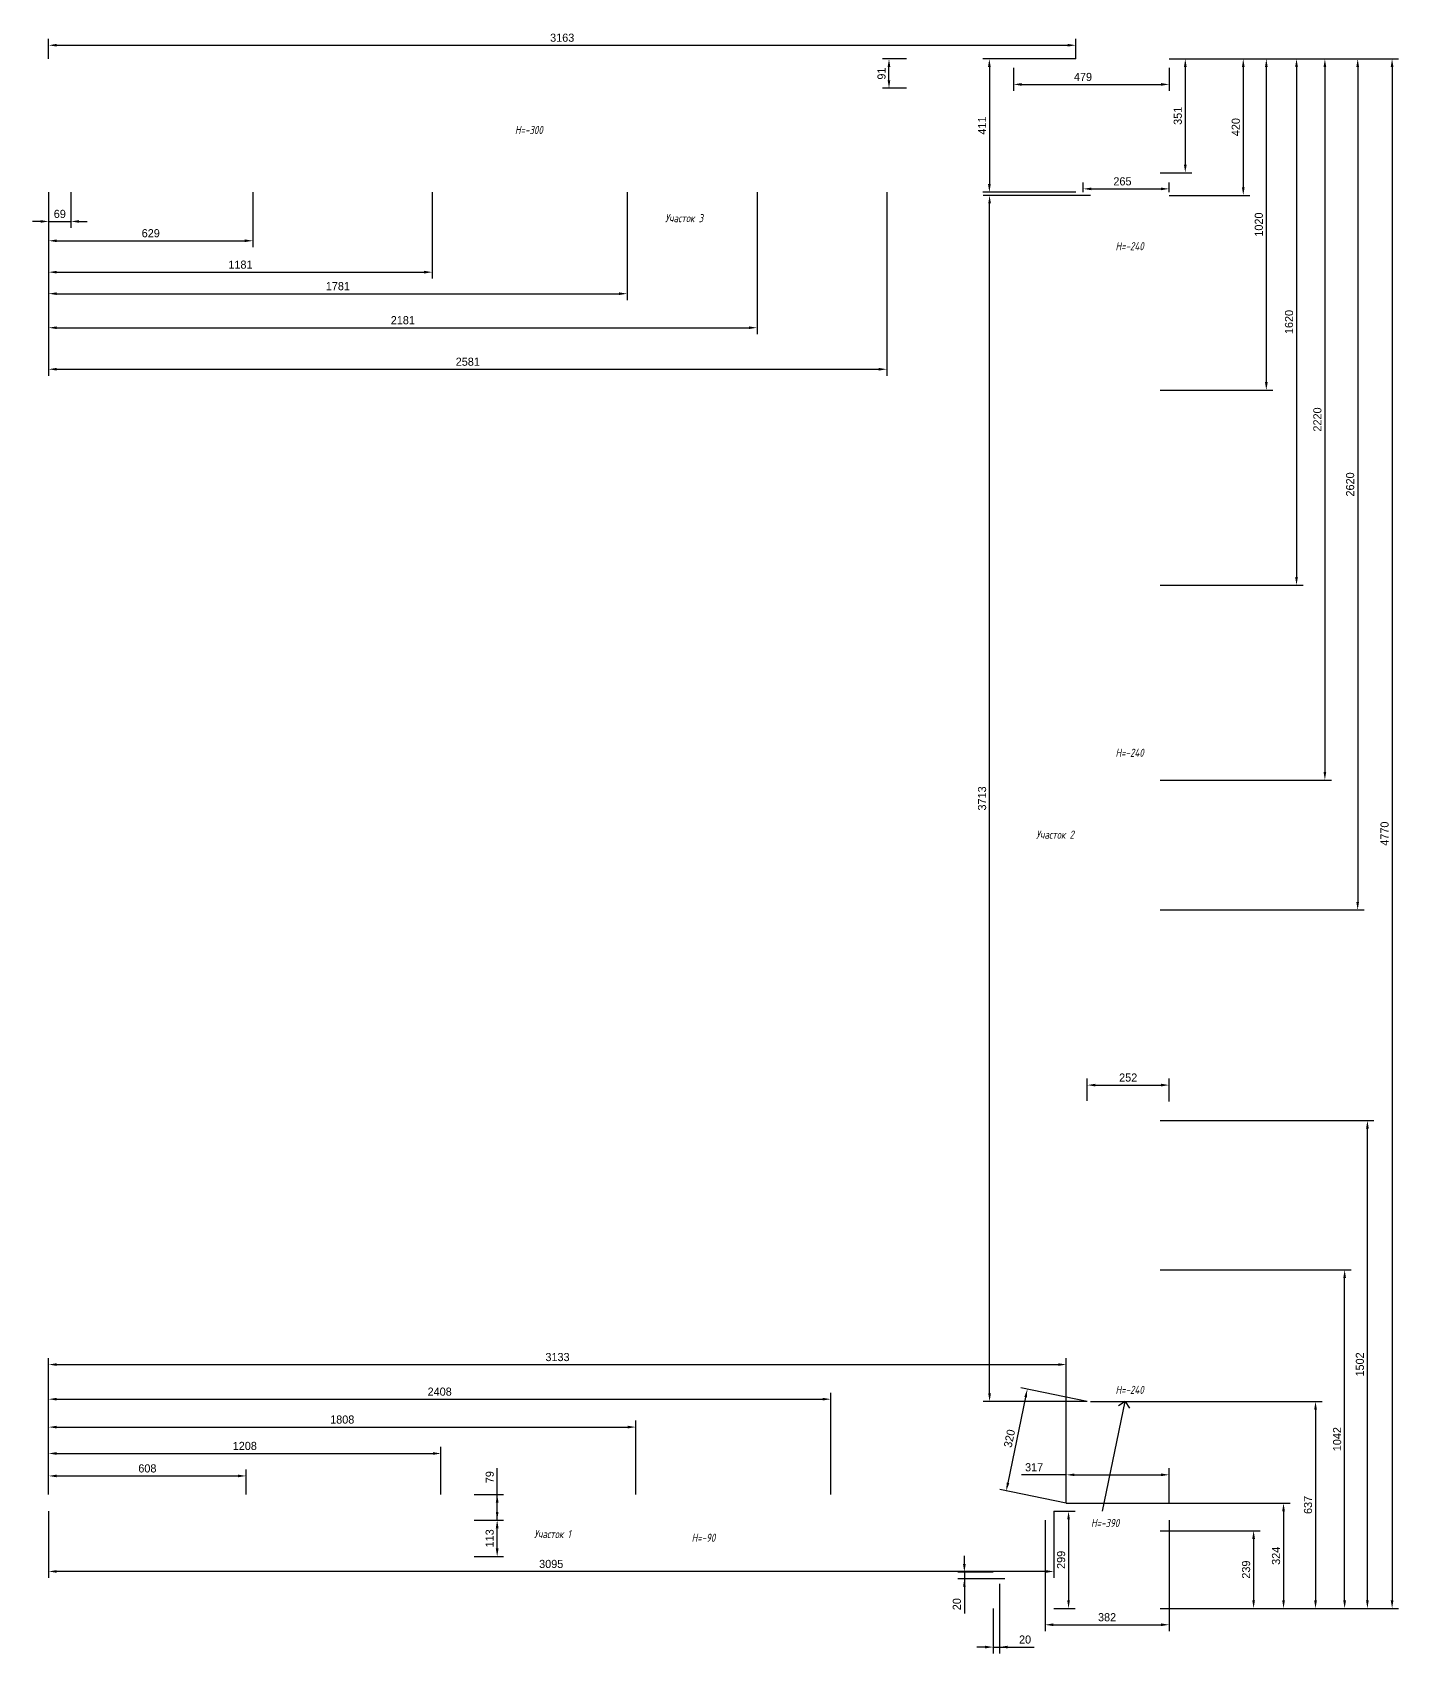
# Model space of a CAD drawing. Header units: millimetres. Extents: x -49629 to 4253, y -24660 to -10989.
# Drawn here: x -27865 to -23658, y -24660 to -19669 of the extents above; entities that cross this region are included whole.
import ezdxf
from ezdxf.enums import TextEntityAlignment as Align

# ---------------------------------------------------------------- set-up
doc = ezdxf.new("R2010")
doc.units = ezdxf.units.MM
doc.header["$PDMODE"] = 34
doc.header["$PDSIZE"] = 50
doc.layers.add('08 Размеры', color=7, linetype='Continuous')
doc.styles.get("Standard").update_dxf_attribs({"font": 'Ubuntu-R.ttf'})
doc.styles.add('ГОСТ-ISOCPEUR', font='isocpeui.ttf', dxfattribs={"width": 0.8})
doc.dimstyles.new('ISO-25', dxfattribs={"dimtxt": 2.5, "dimasz": 2.5, "dimexe": 1.25, "dimexo": 0.625, "dimtad": 1, "dimtxsty": 'Standard', "dimcen": 2.5, "dimadec": 0, "dimazin": 0, "dimtfac": 1, "dimtmove": 0, "dimatfit": 3, "dimfxl": 1, "dimarcsym": 0})

# ---------------------------------------------------------------- blocks, each defined once
blk = doc.blocks.new('*D524')
at = {"layer": '08 Размеры', "color": 0, "lineweight": -2}
for p, q in [((-26504.8, -24248.6), (-26413.8, -24248.6)), ((-26433.8, -24336.1), (-26433.8, -24273.6)), ((-26504.8, -24361.1), (-26413.8, -24361.1))]:
    blk.add_line(p, q, dxfattribs=at)
at = {"layer": '08 Размеры', "color": 0}
for points in [[(-26429.6, -24273.6), (-26437.9, -24273.6), (-26433.8, -24248.6)], [(-26437.9, -24336.1), (-26429.6, -24336.1), (-26433.8, -24361.1)]]:
    blk.add_solid(points, dxfattribs=at)
at = {"layer": 'Defpoints', "color": 0}
for p in [(-26504.8, -24248.6), (-26433.8, -24248.6), (-26504.8, -24361.1)]:
    blk.add_point(p, dxfattribs=at)
at = {"layer": '08 Размеры', "color": 0, "insert": (-26456.8, -24304.9), "char_height": 25, "attachment_point": 5, "rotation": 90}
blk.add_mtext('113', dxfattribs=at)
blk = doc.blocks.new('*D525')
at = {"layer": '08 Размеры', "color": 0, "lineweight": -2}
for p, q in [((-26433.8, -24248.6), (-26433.8, -24088.4)), ((-26504.8, -24169.6), (-26413.8, -24169.6)), ((-26433.8, -24223.6), (-26433.8, -24194.6)), ((-26504.8, -24248.6), (-26413.8, -24248.6))]:
    blk.add_line(p, q, dxfattribs=at)
at = {"layer": '08 Размеры', "color": 0}
for points in [[(-26429.6, -24194.6), (-26437.9, -24194.6), (-26433.8, -24169.6)], [(-26437.9, -24223.6), (-26429.6, -24223.6), (-26433.8, -24248.6)]]:
    blk.add_solid(points, dxfattribs=at)
at = {"layer": 'Defpoints', "color": 0}
for p in [(-26504.8, -24169.6), (-26433.8, -24169.6), (-26504.8, -24248.6)]:
    blk.add_point(p, dxfattribs=at)
at = {"layer": '08 Размеры', "color": 0, "insert": (-26456.6, -24116.5), "char_height": 25, "attachment_point": 5, "rotation": 90}
blk.add_mtext('79', dxfattribs=at)
blk = doc.blocks.new('*D526')
at = {"layer": '08 Размеры', "color": 0, "lineweight": -2}
for p, q in [((-27814.8, -24169.6), (-27814.8, -24092.8)), ((-27206.8, -24169.6), (-27206.8, -24092.8)), ((-27789.8, -24112.8), (-27231.8, -24112.8))]:
    blk.add_line(p, q, dxfattribs=at)
at = {"layer": '08 Размеры', "color": 0}
for points in [[(-27789.8, -24108.6), (-27789.8, -24116.9), (-27814.8, -24112.8)], [(-27231.8, -24116.9), (-27231.8, -24108.6), (-27206.8, -24112.8)]]:
    blk.add_solid(points, dxfattribs=at)
at = {"layer": 'Defpoints', "color": 0}
for p in [(-27206.8, -24112.8), (-27814.8, -24169.6), (-27206.8, -24169.6)]:
    blk.add_point(p, dxfattribs=at)
at = {"layer": '08 Размеры', "color": 0, "insert": (-27510.8, -24089.7), "char_height": 25, "attachment_point": 5}
blk.add_mtext('608', dxfattribs=at)
blk = doc.blocks.new('*D527')
at = {"layer": '08 Размеры', "color": 0, "lineweight": -2}
for p, q in [((-27814.8, -24169.6), (-27814.8, -24023.6)), ((-27789.8, -24043.6), (-26631.8, -24043.6)), ((-26606.8, -24169.6), (-26606.8, -24023.6))]:
    blk.add_line(p, q, dxfattribs=at)
at = {"layer": '08 Размеры', "color": 0}
for points in [[(-27789.8, -24039.4), (-27789.8, -24047.8), (-27814.8, -24043.6)], [(-26631.8, -24047.8), (-26631.8, -24039.4), (-26606.8, -24043.6)]]:
    blk.add_solid(points, dxfattribs=at)
at = {"layer": 'Defpoints', "color": 0}
for p in [(-26606.8, -24043.6), (-27814.8, -24169.6), (-26606.8, -24169.6)]:
    blk.add_point(p, dxfattribs=at)
at = {"layer": '08 Размеры', "color": 0, "insert": (-27210.8, -24020.5), "char_height": 25, "attachment_point": 5}
blk.add_mtext('1208', dxfattribs=at)
blk = doc.blocks.new('*D528')
at = {"layer": '08 Размеры', "color": 0, "lineweight": -2}
for p, q in [((-27814.8, -24169), (-27814.8, -23942.4)), ((-26006.8, -24169.6), (-26006.8, -23942.4)), ((-27789.8, -23962.4), (-26031.8, -23962.4))]:
    blk.add_line(p, q, dxfattribs=at)
at = {"layer": '08 Размеры', "color": 0}
for points in [[(-27789.8, -23958.2), (-27789.8, -23966.5), (-27814.8, -23962.4)], [(-26031.8, -23966.5), (-26031.8, -23958.2), (-26006.8, -23962.4)]]:
    blk.add_solid(points, dxfattribs=at)
at = {"layer": 'Defpoints', "color": 0}
for p in [(-26006.8, -23962.4), (-27814.8, -24169), (-26006.8, -24169.6)]:
    blk.add_point(p, dxfattribs=at)
at = {"layer": '08 Размеры', "color": 0, "insert": (-26910.8, -23939.3), "char_height": 25, "attachment_point": 5}
blk.add_mtext('1808', dxfattribs=at)
blk = doc.blocks.new('*D529')
at = {"layer": '08 Размеры', "color": 0, "lineweight": -2}
for p, q in [((-27814.8, -24169.6), (-27814.8, -23856.5)), ((-27789.8, -23876.5), (-25431.8, -23876.5)), ((-25406.8, -24169.6), (-25406.8, -23856.5))]:
    blk.add_line(p, q, dxfattribs=at)
at = {"layer": '08 Размеры', "color": 0}
for points in [[(-27789.8, -23872.3), (-27789.8, -23880.6), (-27814.8, -23876.5)], [(-25431.8, -23880.6), (-25431.8, -23872.3), (-25406.8, -23876.5)]]:
    blk.add_solid(points, dxfattribs=at)
at = {"layer": 'Defpoints', "color": 0}
for p in [(-25406.8, -23876.5), (-27814.8, -24169.6), (-25406.8, -24169.6)]:
    blk.add_point(p, dxfattribs=at)
at = {"layer": '08 Размеры', "color": 0, "insert": (-26610.8, -23853.4), "char_height": 25, "attachment_point": 5}
blk.add_mtext('2408', dxfattribs=at)
blk = doc.blocks.new('*D530')
at = {"layer": '08 Размеры', "color": 0, "lineweight": -2}
for p, q in [((-24746.8, -24248.6), (-24746.8, -24590.9)), ((-24364.8, -24248.6), (-24364.8, -24590.9)), ((-24721.8, -24570.9), (-24389.8, -24570.9))]:
    blk.add_line(p, q, dxfattribs=at)
at = {"layer": '08 Размеры', "color": 0}
for points in [[(-24721.8, -24566.7), (-24721.8, -24575), (-24746.8, -24570.9)], [(-24389.8, -24575), (-24389.8, -24566.7), (-24364.8, -24570.9)]]:
    blk.add_solid(points, dxfattribs=at)
at = {"layer": 'Defpoints', "color": 0}
for p in [(-24746.8, -24248.6), (-24364.8, -24248.6), (-24364.8, -24570.9)]:
    blk.add_point(p, dxfattribs=at)
at = {"layer": '08 Размеры', "color": 0, "insert": (-24555.8, -24547.8), "char_height": 25, "attachment_point": 5}
blk.add_mtext('382', dxfattribs=at)
blk = doc.blocks.new('*D531')
at = {"layer": '08 Размеры', "color": 0, "lineweight": -2}
for p, q in [((-24392.8, -24281.6), (-24084.6, -24281.6)), ((-24104.6, -24306.6), (-24104.6, -24495.5)), ((-24392.8, -24520.5), (-24084.6, -24520.5))]:
    blk.add_line(p, q, dxfattribs=at)
at = {"layer": '08 Размеры', "color": 0}
for points in [[(-24100.4, -24306.6), (-24108.8, -24306.6), (-24104.6, -24281.6)], [(-24108.8, -24495.5), (-24100.4, -24495.5), (-24104.6, -24520.5)]]:
    blk.add_solid(points, dxfattribs=at)
at = {"layer": 'Defpoints', "color": 0}
for p in [(-24392.8, -24281.6), (-24392.8, -24520.5), (-24104.6, -24520.5)]:
    blk.add_point(p, dxfattribs=at)
at = {"layer": '08 Размеры', "color": 0, "insert": (-24127.7, -24401.1), "char_height": 25, "attachment_point": 5, "rotation": 90}
blk.add_mtext('239', dxfattribs=at)
blk = doc.blocks.new('*D532')
at = {"layer": '08 Размеры', "color": 0, "lineweight": -2}
for p, q in [((-24681.3, -24196.6), (-23992.5, -24196.6)), ((-24012.5, -24221.6), (-24012.5, -24495.5)), ((-24364.8, -24520.5), (-23992.5, -24520.5))]:
    blk.add_line(p, q, dxfattribs=at)
at = {"layer": '08 Размеры', "color": 0}
for points in [[(-24008.3, -24221.6), (-24016.6, -24221.6), (-24012.5, -24196.6)], [(-24016.6, -24495.5), (-24008.3, -24495.5), (-24012.5, -24520.5)]]:
    blk.add_solid(points, dxfattribs=at)
at = {"layer": 'Defpoints', "color": 0}
for p in [(-24681.3, -24196.6), (-24364.8, -24520.5), (-24012.5, -24520.5)]:
    blk.add_point(p, dxfattribs=at)
at = {"layer": '08 Размеры', "color": 0, "insert": (-24035.5, -24358.6), "char_height": 25, "attachment_point": 5, "rotation": 90}
blk.add_mtext('324', dxfattribs=at)
blk = doc.blocks.new('*D533')
at = {"layer": '08 Размеры', "color": 0, "lineweight": -2}
for p, q in [((-24681.3, -24196.6), (-24681.3, -24089.3)), ((-24364.8, -24196.6), (-24364.8, -24089.3)), ((-24681.3, -24109.3), (-24818.9, -24109.3)), ((-24656.3, -24109.3), (-24389.8, -24109.3))]:
    blk.add_line(p, q, dxfattribs=at)
at = {"layer": '08 Размеры', "color": 0}
for points in [[(-24656.3, -24105.1), (-24656.3, -24113.4), (-24681.3, -24109.3)], [(-24389.8, -24113.4), (-24389.8, -24105.1), (-24364.8, -24109.3)]]:
    blk.add_solid(points, dxfattribs=at)
at = {"layer": 'Defpoints', "color": 0}
for p in [(-24364.8, -24109.3), (-24681.3, -24196.6), (-24364.8, -24196.6)]:
    blk.add_point(p, dxfattribs=at)
at = {"layer": '08 Размеры', "color": 0, "insert": (-24780.5, -24086.2), "char_height": 25, "attachment_point": 5}
blk.add_mtext('317', dxfattribs=at)
blk = doc.blocks.new('*D534')
at = {"layer": '08 Размеры', "color": 0, "lineweight": -2}
for p, q in [((-24607.3, -23883.7), (-23894, -23883.7)), ((-23914, -23908.7), (-23914, -24495.5)), ((-24364.8, -24520.5), (-23894, -24520.5))]:
    blk.add_line(p, q, dxfattribs=at)
at = {"layer": '08 Размеры', "color": 0}
for points in [[(-23909.8, -23908.7), (-23918.1, -23908.7), (-23914, -23883.7)], [(-23918.1, -24495.5), (-23909.8, -24495.5), (-23914, -24520.5)]]:
    blk.add_solid(points, dxfattribs=at)
at = {"layer": 'Defpoints', "color": 0}
for p in [(-24607.3, -23883.7), (-24364.8, -24520.5), (-23914, -24520.5)]:
    blk.add_point(p, dxfattribs=at)
at = {"layer": '08 Размеры', "color": 0, "insert": (-23937, -24202.1), "char_height": 25, "attachment_point": 5, "rotation": 90}
blk.add_mtext('637', dxfattribs=at)
blk = doc.blocks.new('*D537')
at = {"layer": '08 Размеры', "color": 0, "lineweight": -2}
for p, q in [((-24392.8, -23478.5), (-23804.3, -23478.5)), ((-23824.3, -24495.5), (-23824.3, -23503.5)), ((-24364.8, -24520.5), (-23804.3, -24520.5))]:
    blk.add_line(p, q, dxfattribs=at)
at = {"layer": '08 Размеры', "color": 0}
for points in [[(-23820.2, -23503.5), (-23828.5, -23503.5), (-23824.3, -23478.5)], [(-23828.5, -24495.5), (-23820.2, -24495.5), (-23824.3, -24520.5)]]:
    blk.add_solid(points, dxfattribs=at)
at = {"layer": 'Defpoints', "color": 0}
for p in [(-24392.8, -23478.5), (-23824.3, -23478.5), (-24364.8, -24520.5)]:
    blk.add_point(p, dxfattribs=at)
at = {"layer": '08 Размеры', "color": 0, "insert": (-23847.4, -23999.5), "char_height": 25, "attachment_point": 5, "rotation": 90}
blk.add_mtext('1042', dxfattribs=at)
blk = doc.blocks.new('*D538')
at = {"layer": '08 Размеры', "color": 0, "lineweight": -2}
for p, q in [((-24392.8, -23018.5), (-23734.2, -23018.5)), ((-23754.2, -24495.5), (-23754.2, -23043.5)), ((-24364.1, -24520.5), (-23734.2, -24520.5))]:
    blk.add_line(p, q, dxfattribs=at)
at = {"layer": '08 Размеры', "color": 0}
for points in [[(-23750.1, -23043.5), (-23758.4, -23043.5), (-23754.2, -23018.5)], [(-23758.4, -24495.5), (-23750.1, -24495.5), (-23754.2, -24520.5)]]:
    blk.add_solid(points, dxfattribs=at)
at = {"layer": 'Defpoints', "color": 0}
for p in [(-24392.8, -23018.5), (-23754.2, -23018.5), (-24364.1, -24520.5)]:
    blk.add_point(p, dxfattribs=at)
at = {"layer": '08 Размеры', "color": 0, "insert": (-23777.3, -23769.5), "char_height": 25, "attachment_point": 5, "rotation": 90}
blk.add_mtext('1502', dxfattribs=at)
blk = doc.blocks.new('*D539')
at = {"layer": '08 Размеры', "color": 0, "lineweight": -2}
for p, q in [((-24616.8, -22958.5), (-24616.8, -22889.6)), ((-24364.8, -22960.1), (-24364.8, -22889.6)), ((-24591.8, -22909.6), (-24389.8, -22909.6))]:
    blk.add_line(p, q, dxfattribs=at)
at = {"layer": '08 Размеры', "color": 0}
for points in [[(-24591.8, -22905.4), (-24591.8, -22913.7), (-24616.8, -22909.6)], [(-24389.8, -22913.7), (-24389.8, -22905.4), (-24364.8, -22909.6)]]:
    blk.add_solid(points, dxfattribs=at)
at = {"layer": 'Defpoints', "color": 0}
for p in [(-24364.8, -22909.6), (-24616.8, -22958.5), (-24364.8, -22960.1)]:
    blk.add_point(p, dxfattribs=at)
at = {"layer": '08 Размеры', "color": 0, "insert": (-24490.8, -22886.5), "char_height": 25, "attachment_point": 5}
blk.add_mtext('252', dxfattribs=at)
blk = doc.blocks.new('*D540')
at = {"layer": '08 Размеры', "color": 0, "lineweight": -2}
for p, q in [((-24364.8, -19750.5), (-24116.5, -19750.5)), ((-24136.5, -19775.5), (-24136.5, -20145.5)), ((-24364.8, -20170.5), (-24116.5, -20170.5))]:
    blk.add_line(p, q, dxfattribs=at)
at = {"layer": '08 Размеры', "color": 0}
for points in [[(-24132.3, -19775.5), (-24140.6, -19775.5), (-24136.5, -19750.5)], [(-24140.6, -20145.5), (-24132.3, -20145.5), (-24136.5, -20170.5)]]:
    blk.add_solid(points, dxfattribs=at)
at = {"layer": 'Defpoints', "color": 0}
for p in [(-24364.8, -19750.5), (-24364.8, -20170.5), (-24136.5, -20170.5)]:
    blk.add_point(p, dxfattribs=at)
at = {"layer": '08 Размеры', "color": 0, "insert": (-24159.5, -19960.5), "char_height": 25, "attachment_point": 5, "rotation": 90}
blk.add_mtext('420', dxfattribs=at)
blk = doc.blocks.new('*D541')
at = {"layer": '08 Размеры', "color": 0, "lineweight": -2}
for p, q in [((-24364.8, -19750.5), (-24045.5, -19750.5)), ((-24065.5, -19775.5), (-24065.5, -20745.5)), ((-24392.8, -20770.5), (-24045.5, -20770.5))]:
    blk.add_line(p, q, dxfattribs=at)
at = {"layer": '08 Размеры', "color": 0}
for points in [[(-24061.3, -19775.5), (-24069.6, -19775.5), (-24065.5, -19750.5)], [(-24069.6, -20745.5), (-24061.3, -20745.5), (-24065.5, -20770.5)]]:
    blk.add_solid(points, dxfattribs=at)
at = {"layer": 'Defpoints', "color": 0}
for p in [(-24364.8, -19750.5), (-24392.8, -20770.5), (-24065.5, -20770.5)]:
    blk.add_point(p, dxfattribs=at)
at = {"layer": '08 Размеры', "color": 0, "insert": (-24088.5, -20260.5), "char_height": 25, "attachment_point": 5, "rotation": 90}
blk.add_mtext('1020', dxfattribs=at)
blk = doc.blocks.new('*D542')
at = {"layer": '08 Размеры', "color": 0, "lineweight": -2}
for p, q in [((-24364.1, -19750.5), (-23952.5, -19750.5)), ((-23972.5, -19775.5), (-23972.5, -21345.5)), ((-24392.8, -21370.5), (-23952.5, -21370.5))]:
    blk.add_line(p, q, dxfattribs=at)
at = {"layer": '08 Размеры', "color": 0}
for points in [[(-23968.3, -19775.5), (-23976.6, -19775.5), (-23972.5, -19750.5)], [(-23976.6, -21345.5), (-23968.3, -21345.5), (-23972.5, -21370.5)]]:
    blk.add_solid(points, dxfattribs=at)
at = {"layer": 'Defpoints', "color": 0}
for p in [(-24364.1, -19750.5), (-24392.8, -21370.5), (-23972.5, -21370.5)]:
    blk.add_point(p, dxfattribs=at)
at = {"layer": '08 Размеры', "color": 0, "insert": (-23995.5, -20560.5), "char_height": 25, "attachment_point": 5, "rotation": 90}
blk.add_mtext('1620', dxfattribs=at)
blk = doc.blocks.new('*D543')
at = {"layer": '08 Размеры', "color": 0, "lineweight": -2}
for p, q in [((-24363.5, -19750.5), (-23865.2, -19750.5)), ((-23885.2, -19775.5), (-23885.2, -21945.5)), ((-24392.8, -21970.5), (-23865.2, -21970.5))]:
    blk.add_line(p, q, dxfattribs=at)
at = {"layer": '08 Размеры', "color": 0}
for points in [[(-23881, -19775.5), (-23889.3, -19775.5), (-23885.2, -19750.5)], [(-23889.3, -21945.5), (-23881, -21945.5), (-23885.2, -21970.5)]]:
    blk.add_solid(points, dxfattribs=at)
at = {"layer": 'Defpoints', "color": 0}
for p in [(-24363.5, -19750.5), (-24392.8, -21970.5), (-23885.2, -21970.5)]:
    blk.add_point(p, dxfattribs=at)
at = {"layer": '08 Размеры', "color": 0, "insert": (-23908.2, -20860.5), "char_height": 25, "attachment_point": 5, "rotation": 90}
blk.add_mtext('2220', dxfattribs=at)
blk = doc.blocks.new('*D544')
at = {"layer": '08 Размеры', "color": 0, "lineweight": -2}
for p, q in [((-24364.8, -19750.5), (-23764.2, -19750.5)), ((-23784.2, -19775.5), (-23784.2, -22345.5)), ((-24392.8, -22370.5), (-23764.2, -22370.5))]:
    blk.add_line(p, q, dxfattribs=at)
at = {"layer": '08 Размеры', "color": 0}
for points in [[(-23780, -19775.5), (-23788.4, -19775.5), (-23784.2, -19750.5)], [(-23788.4, -22345.5), (-23780, -22345.5), (-23784.2, -22370.5)]]:
    blk.add_solid(points, dxfattribs=at)
at = {"layer": 'Defpoints', "color": 0}
for p in [(-24364.8, -19750.5), (-24392.8, -22370.5), (-23784.2, -22370.5)]:
    blk.add_point(p, dxfattribs=at)
at = {"layer": '08 Размеры', "color": 0, "insert": (-23807.3, -21060.5), "char_height": 25, "attachment_point": 5, "rotation": 90}
blk.add_mtext('2620', dxfattribs=at)
blk = doc.blocks.new('*D545')
at = {"layer": '08 Размеры', "color": 0, "lineweight": -2}
for p, q in [((-24363.5, -19750.5), (-24295, -19750.5)), ((-24315, -19775.5), (-24315, -20076)), ((-24392.8, -20101), (-24295, -20101))]:
    blk.add_line(p, q, dxfattribs=at)
at = {"layer": '08 Размеры', "color": 0}
for points in [[(-24310.8, -19775.5), (-24319.1, -19775.5), (-24315, -19750.5)], [(-24319.1, -20076), (-24310.8, -20076), (-24315, -20101)]]:
    blk.add_solid(points, dxfattribs=at)
at = {"layer": 'Defpoints', "color": 0}
for p in [(-24363.5, -19750.5), (-24392.8, -20101), (-24315, -20101)]:
    blk.add_point(p, dxfattribs=at)
at = {"layer": '08 Размеры', "color": 0, "insert": (-24338, -19925.7), "char_height": 25, "attachment_point": 5, "rotation": 90}
blk.add_mtext('351', dxfattribs=at)
blk = doc.blocks.new('*D546')
at = {"layer": '08 Размеры', "color": 0, "lineweight": -2}
for p, q in [((-24629.3, -20161), (-24629.3, -20130.6)), ((-24604.3, -20150.6), (-24389.8, -20150.6)), ((-24364.8, -20161), (-24364.8, -20130.6))]:
    blk.add_line(p, q, dxfattribs=at)
at = {"layer": '08 Размеры', "color": 0}
for points in [[(-24604.3, -20146.5), (-24604.3, -20154.8), (-24629.3, -20150.6)], [(-24389.8, -20154.8), (-24389.8, -20146.5), (-24364.8, -20150.6)]]:
    blk.add_solid(points, dxfattribs=at)
at = {"layer": 'Defpoints', "color": 0}
for p in [(-24629.3, -20161), (-24364.8, -20150.6), (-24364.8, -20161)]:
    blk.add_point(p, dxfattribs=at)
at = {"layer": '08 Размеры', "color": 0, "insert": (-24508.5, -20127.6), "char_height": 25, "attachment_point": 5}
blk.add_mtext('265', dxfattribs=at)
blk = doc.blocks.new('*D547')
at = {"layer": '08 Размеры', "color": 0, "lineweight": -2}
for p, q in [((-24652.3, -19750.5), (-24938.2, -19750.5)), ((-24918.2, -19775.5), (-24918.2, -20136)), ((-24652.3, -20161), (-24938.2, -20161))]:
    blk.add_line(p, q, dxfattribs=at)
at = {"layer": '08 Размеры', "color": 0}
for points in [[(-24914, -19775.5), (-24922.4, -19775.5), (-24918.2, -19750.5)], [(-24922.4, -20136), (-24914, -20136), (-24918.2, -20161)]]:
    blk.add_solid(points, dxfattribs=at)
at = {"layer": 'Defpoints', "color": 0}
for p in [(-24652.3, -19750.5), (-24918.2, -20161), (-24652.3, -20161)]:
    blk.add_point(p, dxfattribs=at)
at = {"layer": '08 Размеры', "color": 0, "insert": (-24940.7, -19955.7), "char_height": 25, "attachment_point": 5, "rotation": 90}
blk.add_mtext('411', dxfattribs=at)
blk = doc.blocks.new('*D548')
at = {"layer": '08 Размеры', "color": 0, "lineweight": -2}
for p, q in [((-27814.8, -20161), (-27814.8, -20270.9)), ((-27746, -20161), (-27746, -20270.9)), ((-27839.8, -20250.9), (-27864.8, -20250.9)), ((-27814.8, -20250.9), (-27746, -20250.9)), ((-27721, -20250.9), (-27696, -20250.9))]:
    blk.add_line(p, q, dxfattribs=at)
at = {"layer": '08 Размеры', "color": 0}
for points in [[(-27839.8, -20255.1), (-27839.8, -20246.7), (-27814.8, -20250.9)], [(-27721, -20246.7), (-27721, -20255.1), (-27746, -20250.9)]]:
    blk.add_solid(points, dxfattribs=at)
at = {"layer": 'Defpoints', "color": 0}
for p in [(-27814.8, -20161), (-27746, -20161), (-27746, -20250.9)]:
    blk.add_point(p, dxfattribs=at)
at = {"layer": '08 Размеры', "color": 0, "insert": (-27780.4, -20227.8), "char_height": 25, "attachment_point": 5}
blk.add_mtext('69', dxfattribs=at)
blk = doc.blocks.new('*D549')
at = {"layer": '08 Размеры', "color": 0, "lineweight": -2}
for p, q in [((-27814.8, -20161), (-27814.8, -20330.4)), ((-27186, -20161), (-27186, -20330.4)), ((-27789.8, -20310.4), (-27211, -20310.4))]:
    blk.add_line(p, q, dxfattribs=at)
at = {"layer": '08 Размеры', "color": 0}
for points in [[(-27789.8, -20306.2), (-27789.8, -20314.5), (-27814.8, -20310.4)], [(-27211, -20314.5), (-27211, -20306.2), (-27186, -20310.4)]]:
    blk.add_solid(points, dxfattribs=at)
at = {"layer": 'Defpoints', "color": 0}
for p in [(-27814.8, -20161), (-27186, -20161), (-27186, -20310.4)]:
    blk.add_point(p, dxfattribs=at)
at = {"layer": '08 Размеры', "color": 0, "insert": (-27500.4, -20287.3), "char_height": 25, "attachment_point": 5}
blk.add_mtext('629', dxfattribs=at)
blk = doc.blocks.new('*D550')
at = {"layer": '08 Размеры', "color": 0, "lineweight": -2}
for p, q in [((-27814.8, -20161.6), (-27814.8, -20427)), ((-26633.6, -20161), (-26633.6, -20427)), ((-27789.8, -20407), (-26658.6, -20407))]:
    blk.add_line(p, q, dxfattribs=at)
at = {"layer": '08 Размеры', "color": 0}
for points in [[(-27789.8, -20402.9), (-27789.8, -20411.2), (-27814.8, -20407)], [(-26658.6, -20411.2), (-26658.6, -20402.9), (-26633.6, -20407)]]:
    blk.add_solid(points, dxfattribs=at)
at = {"layer": 'Defpoints', "color": 0}
for p in [(-27814.8, -20161.6), (-26633.6, -20161), (-26633.6, -20407)]:
    blk.add_point(p, dxfattribs=at)
at = {"layer": '08 Размеры', "color": 0, "insert": (-27224.2, -20384), "char_height": 25, "attachment_point": 5}
blk.add_mtext('1181', dxfattribs=at)
blk = doc.blocks.new('*D551')
at = {"layer": '08 Размеры', "color": 0, "lineweight": -2}
for p, q in [((-26033.6, -20161), (-26033.6, -20493.3)), ((-27814.8, -20162.2), (-27814.8, -20493.3)), ((-27789.8, -20473.3), (-26058.6, -20473.3))]:
    blk.add_line(p, q, dxfattribs=at)
at = {"layer": '08 Размеры', "color": 0}
for points in [[(-27789.8, -20469.1), (-27789.8, -20477.4), (-27814.8, -20473.3)], [(-26058.6, -20477.4), (-26058.6, -20469.1), (-26033.6, -20473.3)]]:
    blk.add_solid(points, dxfattribs=at)
at = {"layer": 'Defpoints', "color": 0}
for p in [(-26033.6, -20161), (-27814.8, -20162.2), (-26033.6, -20473.3)]:
    blk.add_point(p, dxfattribs=at)
at = {"layer": '08 Размеры', "color": 0, "insert": (-26924.2, -20450.2), "char_height": 25, "attachment_point": 5}
blk.add_mtext('1781', dxfattribs=at)
blk = doc.blocks.new('*D552')
at = {"layer": '08 Размеры', "color": 0, "lineweight": -2}
for p, q in [((-27814.8, -20161), (-27814.8, -20598)), ((-25633.6, -20161), (-25633.6, -20598)), ((-27789.8, -20578), (-25658.6, -20578))]:
    blk.add_line(p, q, dxfattribs=at)
at = {"layer": '08 Размеры', "color": 0}
for points in [[(-27789.8, -20573.9), (-27789.8, -20582.2), (-27814.8, -20578)], [(-25658.6, -20582.2), (-25658.6, -20573.9), (-25633.6, -20578)]]:
    blk.add_solid(points, dxfattribs=at)
at = {"layer": 'Defpoints', "color": 0}
for p in [(-27814.8, -20161), (-25633.6, -20161), (-25633.6, -20578)]:
    blk.add_point(p, dxfattribs=at)
at = {"layer": '08 Размеры', "color": 0, "insert": (-26724.2, -20555), "char_height": 25, "attachment_point": 5}
blk.add_mtext('2181', dxfattribs=at)
blk = doc.blocks.new('*D553')
at = {"layer": '08 Размеры', "color": 0, "lineweight": -2}
for p, q in [((-27814.8, -20161), (-27814.8, -20725.9)), ((-25233.6, -20161), (-25233.6, -20725.9)), ((-27789.8, -20705.9), (-25258.6, -20705.9))]:
    blk.add_line(p, q, dxfattribs=at)
at = {"layer": '08 Размеры', "color": 0}
for points in [[(-27789.8, -20701.7), (-27789.8, -20710), (-27814.8, -20705.9)], [(-25258.6, -20710), (-25258.6, -20701.7), (-25233.6, -20705.9)]]:
    blk.add_solid(points, dxfattribs=at)
at = {"layer": 'Defpoints', "color": 0}
for p in [(-27814.8, -20161), (-25233.6, -20161), (-25233.6, -20705.9)]:
    blk.add_point(p, dxfattribs=at)
at = {"layer": '08 Размеры', "color": 0, "insert": (-26524.2, -20682.8), "char_height": 25, "attachment_point": 5}
blk.add_mtext('2581', dxfattribs=at)
blk = doc.blocks.new('*D555')
at = {"layer": '08 Размеры', "color": 0, "lineweight": -2}
for p, q in [((-27814.8, -24169.6), (-27814.8, -23749.9)), ((-24681.3, -24196.6), (-24681.3, -23749.9)), ((-27789.8, -23769.9), (-24706.3, -23769.9))]:
    blk.add_line(p, q, dxfattribs=at)
at = {"layer": '08 Размеры', "color": 0}
for points in [[(-27789.8, -23765.8), (-27789.8, -23774.1), (-27814.8, -23769.9)], [(-24706.3, -23774.1), (-24706.3, -23765.8), (-24681.3, -23769.9)]]:
    blk.add_solid(points, dxfattribs=at)
at = {"layer": 'Defpoints', "color": 0}
for p in [(-24681.3, -23769.9), (-27814.8, -24169.6), (-24681.3, -24196.6)]:
    blk.add_point(p, dxfattribs=at)
at = {"layer": '08 Размеры', "color": 0, "insert": (-26248, -23746.9), "char_height": 25, "attachment_point": 5}
blk.add_mtext('3133', dxfattribs=at)
blk = doc.blocks.new('*D556')
at = {"layer": '08 Размеры', "color": 0, "lineweight": -2}
for p, q in [((-27814.8, -24221.6), (-27814.8, -24426.8)), ((-24719.8, -24221.6), (-24719.8, -24426.8)), ((-24744.8, -24406.8), (-27789.8, -24406.8))]:
    blk.add_line(p, q, dxfattribs=at)
at = {"layer": '08 Размеры', "color": 0}
for points in [[(-27789.8, -24402.7), (-27789.8, -24411), (-27814.8, -24406.8)], [(-24744.8, -24411), (-24744.8, -24402.7), (-24719.8, -24406.8)]]:
    blk.add_solid(points, dxfattribs=at)
at = {"layer": 'Defpoints', "color": 0}
for p in [(-27814.8, -24221.6), (-24719.8, -24221.6), (-27814.8, -24406.8)]:
    blk.add_point(p, dxfattribs=at)
at = {"layer": '08 Размеры', "color": 0, "insert": (-26267.3, -24383.8), "char_height": 25, "attachment_point": 5}
blk.add_mtext('3095', dxfattribs=at)
blk = doc.blocks.new('*D557')
at = {"layer": '08 Размеры', "color": 0, "lineweight": -2}
for p, q in [((-24719.8, -24221.6), (-24654.5, -24221.6)), ((-24674.5, -24246.6), (-24674.5, -24495.5)), ((-24719.8, -24520.5), (-24654.5, -24520.5))]:
    blk.add_line(p, q, dxfattribs=at)
at = {"layer": '08 Размеры', "color": 0}
for points in [[(-24670.3, -24246.6), (-24678.6, -24246.6), (-24674.5, -24221.6)], [(-24678.6, -24495.5), (-24670.3, -24495.5), (-24674.5, -24520.5)]]:
    blk.add_solid(points, dxfattribs=at)
at = {"layer": 'Defpoints', "color": 0}
for p in [(-24719.8, -24221.6), (-24719.8, -24520.5), (-24674.5, -24520.5)]:
    blk.add_point(p, dxfattribs=at)
at = {"layer": '08 Размеры', "color": 0, "insert": (-24697.3, -24371.1), "char_height": 25, "attachment_point": 5, "rotation": 90}
blk.add_mtext('299', dxfattribs=at)
blk = doc.blocks.new('*D558')
at = {"layer": '08 Размеры', "color": 0, "lineweight": -2}
for p, q in [((-24363.5, -19750.5), (-23658.2, -19750.5)), ((-23678.2, -19775.5), (-23678.2, -24495.5)), ((-24364.1, -24520.5), (-23658.2, -24520.5))]:
    blk.add_line(p, q, dxfattribs=at)
at = {"layer": '08 Размеры', "color": 0}
for points in [[(-23674.1, -19775.5), (-23682.4, -19775.5), (-23678.2, -19750.5)], [(-23682.4, -24495.5), (-23674.1, -24495.5), (-23678.2, -24520.5)]]:
    blk.add_solid(points, dxfattribs=at)
at = {"layer": 'Defpoints', "color": 0}
for p in [(-24363.5, -19750.5), (-24364.1, -24520.5), (-23678.2, -24520.5)]:
    blk.add_point(p, dxfattribs=at)
at = {"layer": '08 Размеры', "color": 0, "insert": (-23701.3, -22135.5), "char_height": 25, "attachment_point": 5, "rotation": 90}
blk.add_mtext('4770', dxfattribs=at)
blk = doc.blocks.new('*D559')
at = {"layer": '08 Размеры', "color": 0, "lineweight": -2}
for p, q in [((-24616.8, -23883.7), (-24821.1, -23841.5)), ((-24806.5, -23870.1), (-24861, -24134)), ((-24681.3, -24196.6), (-24885.6, -24154.5))]:
    blk.add_line(p, q, dxfattribs=at)
at = {"layer": '08 Размеры', "color": 0}
for points in [[(-24802.5, -23870.9), (-24810.6, -23869.2), (-24801.5, -23845.6)], [(-24865.1, -24133.2), (-24856.9, -24134.9), (-24866, -24158.5)]]:
    blk.add_solid(points, dxfattribs=at)
at = {"layer": 'Defpoints', "color": 0}
for p in [(-24616.8, -23883.7), (-24866, -24158.5), (-24681.3, -24196.6)]:
    blk.add_point(p, dxfattribs=at)
at = {"layer": '08 Размеры', "color": 0, "insert": (-24856.3, -23997.4), "char_height": 25, "attachment_point": 5, "rotation": 78.3466}
blk.add_mtext('320', dxfattribs=at)
blk = doc.blocks.new('*D560')
at = {"layer": '08 Размеры', "color": 0, "lineweight": -2}
for p, q in [((-24607.3, -20170.5), (-24937.6, -20170.5)), ((-24917.6, -23858.7), (-24917.6, -20195.5)), ((-24616.8, -23883.7), (-24937.6, -23883.7))]:
    blk.add_line(p, q, dxfattribs=at)
at = {"layer": '08 Размеры', "color": 0}
for points in [[(-24913.4, -20195.5), (-24921.7, -20195.5), (-24917.6, -20170.5)], [(-24921.7, -23858.7), (-24913.4, -23858.7), (-24917.6, -23883.7)]]:
    blk.add_solid(points, dxfattribs=at)
at = {"layer": 'Defpoints', "color": 0}
for p in [(-24917.6, -20170.5), (-24607.3, -20170.5), (-24616.8, -23883.7)]:
    blk.add_point(p, dxfattribs=at)
at = {"layer": '08 Размеры', "color": 0, "insert": (-24940.6, -22027.1), "char_height": 25, "attachment_point": 5, "rotation": 90}
blk.add_mtext('3713', dxfattribs=at)
blk = doc.blocks.new('*D561')
at = {"layer": '08 Размеры', "color": 0, "lineweight": -2}
for p, q in [((-27814.8, -19750.5), (-27814.8, -19688.5)), ((-27789.8, -19708.5), (-24677.3, -19708.5)), ((-24652.3, -19750.5), (-24652.3, -19688.5))]:
    blk.add_line(p, q, dxfattribs=at)
at = {"layer": '08 Размеры', "color": 0}
for points in [[(-27789.8, -19704.3), (-27789.8, -19712.6), (-27814.8, -19708.5)], [(-24677.3, -19712.6), (-24677.3, -19704.3), (-24652.3, -19708.5)]]:
    blk.add_solid(points, dxfattribs=at)
at = {"layer": 'Defpoints', "color": 0}
for p in [(-24652.3, -19708.5), (-27814.8, -19750.5), (-24652.3, -19750.5)]:
    blk.add_point(p, dxfattribs=at)
at = {"layer": '08 Размеры', "color": 0, "insert": (-26233.5, -19685.4), "char_height": 25, "attachment_point": 5}
blk.add_mtext('3163', dxfattribs=at)
blk = doc.blocks.new('*D811')
at = {"layer": '08 Размеры', "color": 0, "lineweight": -2}
for p, q in [((-24843.6, -19777.5), (-24843.6, -19849)), ((-24364.8, -19777.5), (-24364.8, -19849)), ((-24818.6, -19829), (-24389.8, -19829))]:
    blk.add_line(p, q, dxfattribs=at)
at = {"layer": '08 Размеры', "color": 0}
for points in [[(-24818.6, -19824.9), (-24818.6, -19833.2), (-24843.6, -19829)], [(-24389.8, -19833.2), (-24389.8, -19824.9), (-24364.8, -19829)]]:
    blk.add_solid(points, dxfattribs=at)
at = {"layer": 'Defpoints', "color": 0}
for p in [(-24843.6, -19777.5), (-24364.8, -19777.5), (-24364.8, -19829)]:
    blk.add_point(p, dxfattribs=at)
at = {"layer": '08 Размеры', "color": 0, "insert": (-24630, -19806.2), "char_height": 25, "attachment_point": 5}
blk.add_mtext('479', dxfattribs=at)
blk = doc.blocks.new('*D812')
at = {"layer": '08 Размеры', "color": 0, "lineweight": -2}
for p, q in [((-25173.6, -19750.5), (-25247.3, -19750.5)), ((-25227.3, -19816), (-25227.3, -19775.5)), ((-25173.6, -19841), (-25247.3, -19841))]:
    blk.add_line(p, q, dxfattribs=at)
at = {"layer": '08 Размеры', "color": 0}
for points in [[(-25223.2, -19775.5), (-25231.5, -19775.5), (-25227.3, -19750.5)], [(-25231.5, -19816), (-25223.2, -19816), (-25227.3, -19841)]]:
    blk.add_solid(points, dxfattribs=at)
at = {"layer": 'Defpoints', "color": 0}
for p in [(-25227.3, -19750.5), (-25173.6, -19750.5), (-25173.6, -19841)]:
    blk.add_point(p, dxfattribs=at)
at = {"layer": '08 Размеры', "color": 0, "insert": (-25250.2, -19795.7), "char_height": 25, "attachment_point": 5, "rotation": 90}
blk.add_mtext('91', dxfattribs=at)
blk = doc.blocks.new('*D813')
at = {"layer": '08 Размеры', "color": 0, "lineweight": -2}
for p, q in [((-24886.8, -24445.1), (-24886.8, -24659.6)), ((-24906.8, -24520.5), (-24906.8, -24659.6)), ((-24931.8, -24639.6), (-24956.8, -24639.6)), ((-24906.8, -24639.6), (-24779.9, -24639.6)), ((-24906.8, -24639.6), (-24886.8, -24639.6))]:
    blk.add_line(p, q, dxfattribs=at)
at = {"layer": '08 Размеры', "color": 0}
for points in [[(-24931.8, -24643.8), (-24931.8, -24635.4), (-24906.8, -24639.6)], [(-24861.8, -24635.4), (-24861.8, -24643.8), (-24886.8, -24639.6)]]:
    blk.add_solid(points, dxfattribs=at)
at = {"layer": 'Defpoints', "color": 0}
for p in [(-24886.8, -24445.1), (-24906.8, -24520.5), (-24886.8, -24639.6)]:
    blk.add_point(p, dxfattribs=at)
at = {"layer": '08 Размеры', "color": 0, "insert": (-24808.3, -24616.5), "char_height": 25, "attachment_point": 5}
blk.add_mtext('20', dxfattribs=at)
blk = doc.blocks.new('*D816')
at = {"layer": '08 Размеры', "color": 0, "lineweight": -2}
for p, q in [((-24995.2, -24384.1), (-24995.2, -24359.1)), ((-24906.8, -24409.1), (-25015.2, -24409.1)), ((-24870.8, -24429.1), (-25015.2, -24429.1)), ((-24995.2, -24409.1), (-24995.2, -24536)), ((-24995.2, -24409.1), (-24995.2, -24429.1))]:
    blk.add_line(p, q, dxfattribs=at)
at = {"layer": '08 Размеры', "color": 0}
for points in [[(-24999.4, -24384.1), (-24991.1, -24384.1), (-24995.2, -24409.1)], [(-24991.1, -24454.1), (-24999.4, -24454.1), (-24995.2, -24429.1)]]:
    blk.add_solid(points, dxfattribs=at)
at = {"layer": 'Defpoints', "color": 0}
for p in [(-24995.2, -24429.1), (-24906.8, -24409.1), (-24870.8, -24429.1)]:
    blk.add_point(p, dxfattribs=at)
at = {"layer": '08 Размеры', "color": 0, "insert": (-25018.3, -24507.6), "char_height": 25, "attachment_point": 5, "rotation": 90}
blk.add_mtext('20', dxfattribs=at)

msp = doc.modelspace()

# ---------------------------------------------------------------- linework, layer by layer
at = {"layer": '08 Размеры'}
for p, q in [((-24569.8, -24221.6), (-24500, -23883.7)), ((-24500, -23883.7), (-24520.9, -23897.4)), ((-24500, -23883.7), (-24486.3, -23904.6))]:
    msp.add_line(p, q, dxfattribs=at)

# ---------------------------------------------------------------- texts
at = {"layer": '08 Размеры', "style": 'ГОСТ-ISOCPEUR', "width": 0.8}
for s, p in [('H=-300', (-26335.9, -19969.2)), ('Участок 3', (-25857.9, -20240.7)), ('H=-240', (-24486.2, -20327.1)), ('H=-240', (-24486.2, -21886.5)), ('Участок 2', (-24716.1, -22138.6)), ('H=-240', (-24486.2, -23847.7)), ('H=-390', (-24561.6, -24257.7)), ('Участок 1', (-26263.6, -24291.6)), ('H=-90', (-25798.4, -24303))]:
    msp.add_text(s, height=25, dxfattribs=at).set_placement(p, align=Align.MIDDLE)

# ---------------------------------------------------------------- dimensions: what is measured, and where the dimension line sits
at = {"layer": '08 Размеры', "color": 5}
for base, p1, p2, picture, middle in [((-24652.2580064, -19708.4534563), (-27814.7580064, -19750.4979331), (-24652.2580064, -19750.4979331), '*D561', (-26233.5080064, -19685.3942933)), ((-24681.2993, -23769.9227), (-27814.758, -24169.6229), (-24681.2993, -24196.6229), '*D555', (-26248.0287, -23746.8635))]:
    dim = msp.add_linear_dim(base=base, p1=p1, p2=p2, dimstyle='ISO-25', override={"dimtxt": 25, "dimasz": 25, "dimexe": 20, "dimexo": 0, "dimgap": 10, "dimdec": 0}, dxfattribs=at)
    dim.commit()
    dim.dimension.update_dxf_attribs({"geometry": picture, "text_midpoint": middle})
at = {"layer": '08 Размеры'}
for base, p1, p2, picture, middle in [((-25227.3368752, -19750.4979331), (-25173.5926245, -19840.9979331), (-25173.5926245, -19750.4979331), '*D812', (-25250.1615506, -19795.7479331)), ((-24065.5, -20770.5), (-24364.8, -19750.5), (-24392.8, -20770.5), '*D541', (-24088.5, -20260.5)), ((-23972.5, -21370.5), (-24364.1, -19750.5), (-24392.8, -21370.5), '*D542', (-23995.5, -20560.5)), ((-23784.2, -22370.5), (-24364.8, -19750.5), (-24392.8, -22370.5), '*D544', (-23807.3, -21060.5)), ((-23754.2, -23018.5), (-24364.1, -24520.5), (-24392.8, -23018.5), '*D538', (-23777.3, -23769.5)), ((-23824.3, -23478.5), (-24364.8, -24520.5), (-24392.8, -23478.5), '*D537', (-23847.4, -23999.5)), ((-23914, -24520.5), (-24607.3, -23883.7), (-24364.8, -24520.5), '*D534', (-23937, -24202.1)), ((-24012.5, -24520.5), (-24681.3, -24196.6), (-24364.8, -24520.5), '*D532', (-24035.5, -24358.6)), ((-24104.6, -24520.5), (-24392.8, -24281.6), (-24392.8, -24520.5), '*D531', (-24127.7, -24401.1)), ((-24995.2, -24429.1), (-24906.8, -24409.1), (-24870.8, -24429.1), '*D816', (-25018.3, -24507.6))]:
    dim = msp.add_linear_dim(base=base, p1=p1, p2=p2, angle=90, dimstyle='ISO-25', override={"dimtxt": 25, "dimasz": 25, "dimexe": 20, "dimexo": 0, "dimgap": 10, "dimdec": 0}, dxfattribs=at)
    dim.commit()
    dim.dimension.update_dxf_attribs({"geometry": picture, "text_midpoint": middle})
for base, p1, p2, picture, middle in [((-24918.1970109, -20160.9979331), (-24652.2580064, -19750.4979331), (-24652.2580064, -20160.9979331), '*D547', (-24918.1970109, -19955.7479331)), ((-23885.2, -21970.5), (-24363.5, -19750.5), (-24392.8, -21970.5), '*D543', (-23885.2, -20860.5)), ((-24314.9755957, -20100.9979331), (-24363.5080064, -19750.4979331), (-24392.7580064, -20100.9979331), '*D545', (-24314.9755957, -19925.7479331)), ((-24136.5, -20170.5), (-24364.8, -19750.5), (-24364.8, -20170.5), '*D540', (-24136.5, -19960.5)), ((-26433.8, -24169.6), (-26504.8, -24248.6), (-26504.8, -24169.6), '*D525', (-26433.8, -24116.5)), ((-26433.7796632, -24248.6229331), (-26504.7580064, -24361.1229331), (-26504.7580064, -24248.6229331), '*D524', (-26433.7796632, -24304.8729331))]:
    dim = msp.add_linear_dim(base=base, p1=p1, p2=p2, angle=90, dimstyle='ISO-25', override={"dimtxt": 25, "dimasz": 25, "dimexe": 20, "dimexo": 0, "dimgap": 10, "dimdec": 0}, dxfattribs=at)
    dim.commit()
    dim.dimension.update_dxf_attribs({"geometry": picture, "text_midpoint": middle, "dimtype": 160})
at = {"layer": '08 Размеры', "color": 5}
for base, p1, p2, picture, middle in [((-23678.2, -24520.5), (-24363.5, -19750.5), (-24364.1, -24520.5), '*D558', (-23701.3, -22135.5)), ((-24674.5, -24520.5), (-24719.8, -24221.6), (-24719.8, -24520.5), '*D557', (-24697.3, -24371.1))]:
    dim = msp.add_linear_dim(base=base, p1=p1, p2=p2, angle=90, dimstyle='ISO-25', override={"dimtxt": 25, "dimasz": 25, "dimexe": 20, "dimexo": 0, "dimgap": 10, "dimdec": 0}, dxfattribs=at)
    dim.commit()
    dim.dimension.update_dxf_attribs({"geometry": picture, "text_midpoint": middle})
at = {"layer": '08 Размеры'}
for base, p1, p2, picture, middle in [((-24364.8, -19829), (-24843.6, -19777.5), (-24364.8, -19777.5), '*D811', (-24630, -19829)), ((-24364.7580064, -20150.6303741, -193.2081109), (-24629.2580064, -20160.9979331), (-24364.7580064, -20160.9979331), '*D546', (-24508.5080064, -20150.6303741, -193.2081109)), ((-24364.758, -24109.2702), (-24681.2993, -24196.6229), (-24364.758, -24196.6229), '*D533', (-24780.5259, -24109.2702)), ((-24364.8, -24570.9), (-24746.8, -24248.6), (-24364.8, -24248.6), '*D530', (-24555.8, -24570.9))]:
    dim = msp.add_linear_dim(base=base, p1=p1, p2=p2, dimstyle='ISO-25', override={"dimtxt": 25, "dimasz": 25, "dimexe": 20, "dimexo": 0, "dimgap": 10, "dimdec": 0}, dxfattribs=at)
    dim.commit()
    dim.dimension.update_dxf_attribs({"geometry": picture, "text_midpoint": middle, "dimtype": 160})
for base, p1, p2, picture, middle in [((-27746, -20250.9), (-27814.8, -20161), (-27746, -20161), '*D548', (-27780.4, -20227.8)), ((-27186, -20310.4), (-27814.8, -20161), (-27186, -20161), '*D549', (-27500.4, -20287.3)), ((-26633.6, -20407), (-27814.8, -20161.6), (-26633.6, -20161), '*D550', (-27224.2, -20384)), ((-26033.6, -20473.3), (-27814.8, -20162.2), (-26033.6, -20161), '*D551', (-26924.2, -20450.2)), ((-25633.6, -20578), (-27814.8, -20161), (-25633.6, -20161), '*D552', (-26724.2, -20555)), ((-25233.6, -20705.9), (-27814.8, -20161), (-25233.6, -20161), '*D553', (-26524.2, -20682.8)), ((-24364.8, -22909.6), (-24616.8, -22958.5), (-24364.8, -22960.1), '*D539', (-24490.8, -22886.5)), ((-25406.8, -23876.5), (-27814.8, -24169.6), (-25406.8, -24169.6), '*D529', (-26610.8, -23853.4)), ((-26006.8, -23962.4), (-27814.8, -24169), (-26006.8, -24169.6), '*D528', (-26910.8, -23939.3)), ((-26606.8, -24043.6), (-27814.8, -24169.6), (-26606.8, -24169.6), '*D527', (-27210.8, -24020.5)), ((-27206.8, -24112.8), (-27814.8, -24169.6), (-27206.8, -24169.6), '*D526', (-27510.8, -24089.7)), ((-24886.8, -24639.6), (-24906.8, -24520.5), (-24886.8, -24445.1), '*D813', (-24808.3, -24616.5))]:
    dim = msp.add_linear_dim(base=base, p1=p1, p2=p2, dimstyle='ISO-25', override={"dimtxt": 25, "dimasz": 25, "dimexe": 20, "dimexo": 0, "dimgap": 10, "dimdec": 0}, dxfattribs=at)
    dim.commit()
    dim.dimension.update_dxf_attribs({"geometry": picture, "text_midpoint": middle})
at = {"layer": '08 Размеры', "color": 5}
dim = msp.add_linear_dim(base=(-24917.6, -20170.5), p1=(-24616.8, -23883.7), p2=(-24607.3, -20170.5), angle=90, dimstyle='ISO-25', override={"dimtxt": 25, "dimasz": 25, "dimexe": 20, "dimexo": 0, "dimgap": 10, "dimdec": 0}, dxfattribs=at)
dim.commit()
dim.dimension.update_dxf_attribs({"geometry": '*D560', "text_midpoint": (-24917.6, -22027.1), "dimtype": 160})
dim = msp.add_aligned_dim(p1=(-24616.758, -23883.6835), p2=(-24681.2993, -24196.6229), distance=-188.6147, dimstyle='ISO-25', override={"dimtxt": 25, "dimasz": 25, "dimexe": 20, "dimexo": 0, "dimgap": 10, "dimdec": 0}, dxfattribs=at)
dim.commit()
dim.dimension.update_dxf_attribs({"geometry": '*D559', "text_midpoint": (-24856.3393, -23997.397)})
dim = msp.add_linear_dim(base=(-27814.8, -24406.8), p1=(-24719.8, -24221.6), p2=(-27814.8, -24221.6), dimstyle='ISO-25', override={"dimtxt": 25, "dimasz": 25, "dimexe": 20, "dimexo": 0, "dimgap": 10, "dimdec": 0}, dxfattribs=at)
dim.commit()
dim.dimension.update_dxf_attribs({"geometry": '*D556', "text_midpoint": (-26267.3, -24406.8), "dimtype": 160})

doc.saveas('drawing.dxf')
